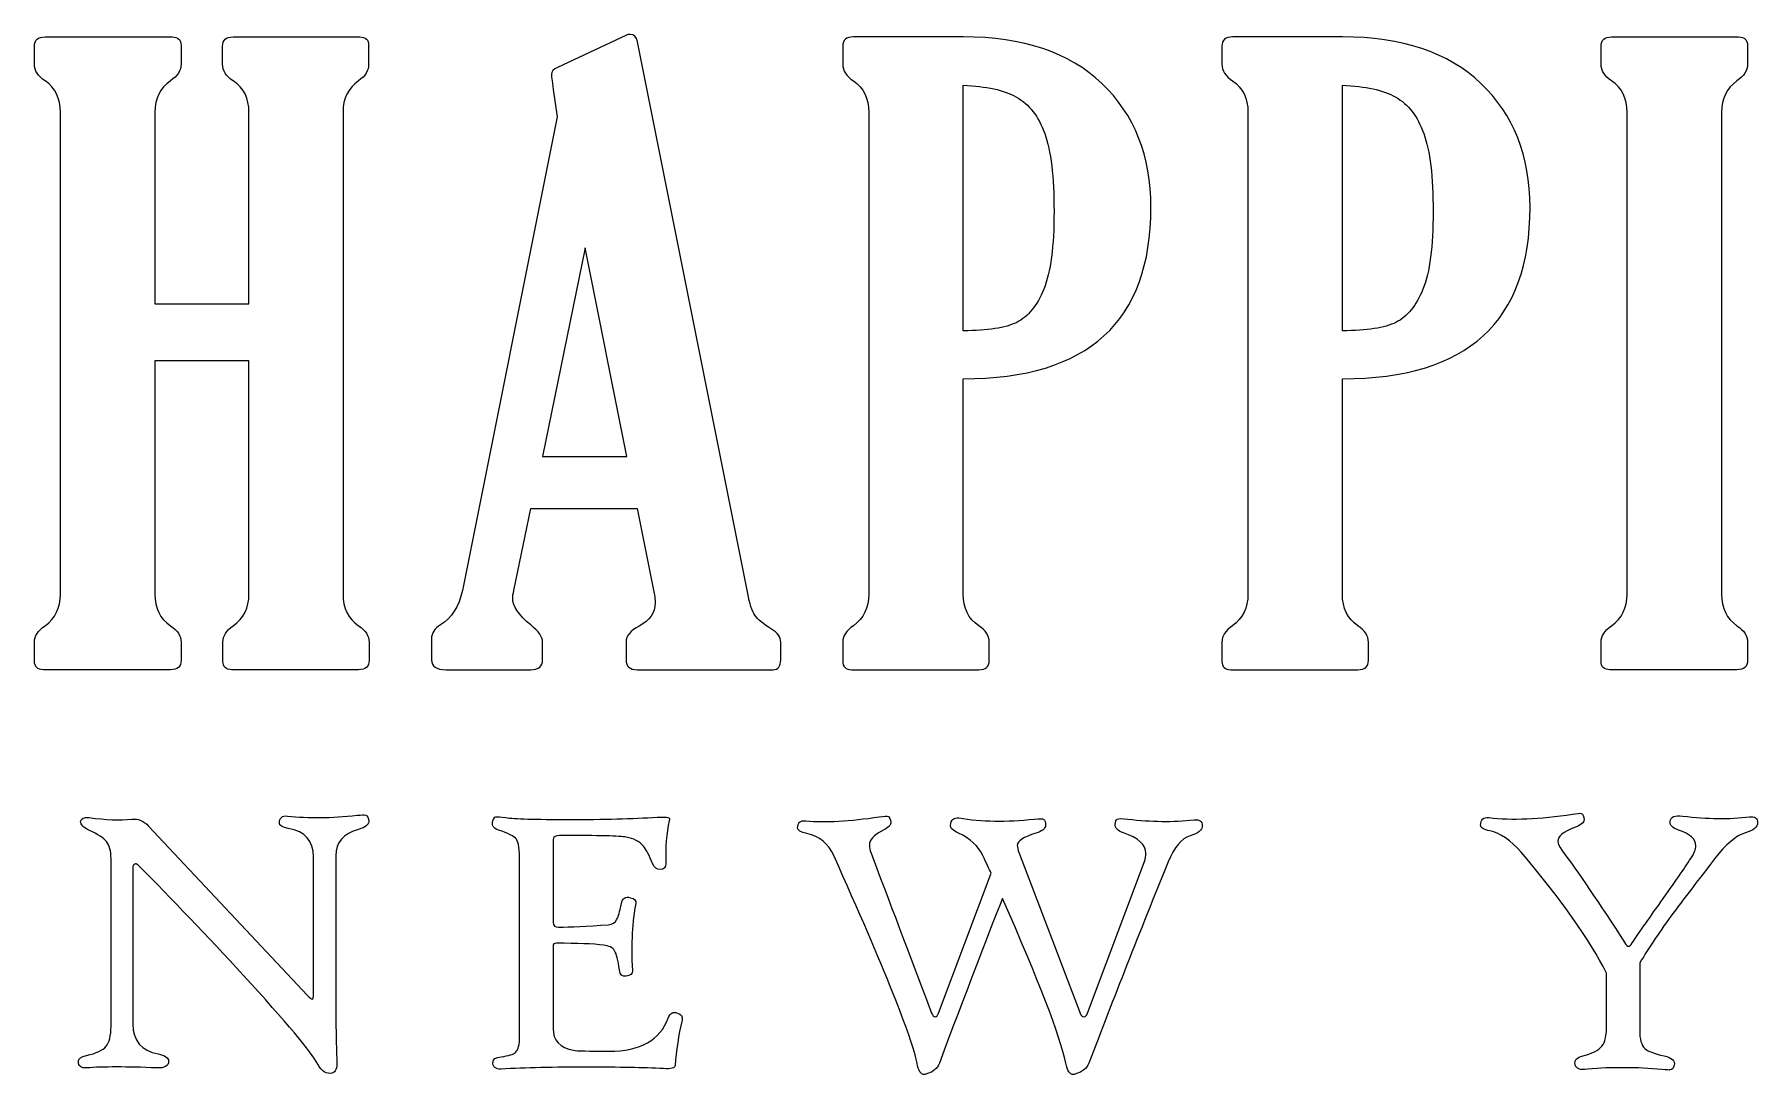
# Model space of a CAD drawing. Header units: inches. Extents: x 1.5 to 13.1, y -15.9 to -0.9.
# Drawn here: x 1.81 to 8.77, y -15.95 to -11.74 of the extents above; entities that cross this region are included whole.
import ezdxf

# ---------------------------------------------------------------- set-up
doc = ezdxf.new("R2010")
doc.units = ezdxf.units.IN
doc.header["$MEASUREMENT"] = 0
doc.layers.add('Layer 1', color=7, linetype='Continuous')

# ---------------------------------------------------------------- blocks, each defined once
blk = doc.blocks.new('block 17')
at = {"layer": 'Layer 1', "lineweight": 0}
blk.add_lwpolyline([(4.2066, -13.4482), (4.038, -12.6047), (3.8661, -13.4482), (4.2066, -13.4482)], dxfattribs=at)
blk.add_open_spline([(4.8281, -14.198), (4.8281, -14.198), (4.8281, -14.2704), (4.8281, -14.2704), (4.8281, -14.2967), (4.8177, -14.3098), (4.7969, -14.3098), (4.7969, -14.3098), (4.2477, -14.3098), (4.2477, -14.3098), (4.2181, -14.3098), (4.2033, -14.2967), (4.2033, -14.2704), (4.2033, -14.2704), (4.2033, -14.198), (4.2033, -14.198), (4.2033, -14.1728), (4.2209, -14.1514), (4.2562, -14.1338), (4.2992, -14.1108), (4.3207, -14.0796), (4.3207, -14.0401), (4.3207, -14.0291), (4.3196, -14.0165), (4.3174, -14.0022), (4.3174, -14.0022), (4.2487, -13.6587), (4.2487, -13.6587), (4.2487, -13.6587), (3.8189, -13.6587), (3.8189, -13.6587), (3.8189, -13.6587), (3.7502, -13.9894), (3.7502, -13.9894), (3.7469, -14.0036), (3.7453, -14.014), (3.7453, -14.0206), (3.7453, -14.0535), (3.7698, -14.0896), (3.8188, -14.129), (3.8504, -14.1554), (3.8662, -14.1784), (3.8662, -14.1981), (3.8662, -14.1981), (3.8662, -14.2704), (3.8662, -14.2704), (3.8662, -14.2967), (3.8503, -14.3098), (3.8185, -14.3098), (3.8185, -14.3098), (3.4748, -14.3098), (3.4748, -14.3098), (3.4365, -14.3098), (3.4173, -14.2967), (3.4173, -14.2704), (3.4173, -14.2704), (3.4173, -14.1849), (3.4173, -14.1849), (3.4173, -14.1619), (3.4293, -14.1432), (3.4535, -14.129), (3.4984, -14.1016), (3.528, -14.055), (3.5423, -13.9892), (3.5423, -13.9892), (3.9247, -12.0765), (3.9247, -12.0765), (3.9247, -12.0765), (3.9092, -11.9648), (3.9092, -11.9648), (3.9041, -11.9287), (3.9015, -11.9084), (3.9015, -11.904), (3.9015, -11.8931), (3.9098, -11.8838), (3.9263, -11.8761), (3.9263, -11.8761), (4.2048, -11.7463), (4.2048, -11.7463), (4.2092, -11.7442), (4.2141, -11.743), (4.2196, -11.743), (4.235, -11.743), (4.2449, -11.7529), (4.2493, -11.7725), (4.2493, -11.7725), (4.6949, -14.0023), (4.6949, -14.0023), (4.7026, -14.0429), (4.7122, -14.072), (4.7237, -14.0895), (4.7352, -14.1071), (4.7574, -14.1257), (4.7903, -14.1454), (4.8155, -14.1608), (4.8281, -14.1783), (4.8281, -14.198)], degree=3, knots=[0, 0, 0, 0, 1, 1, 1, 2, 2, 2, 3, 3, 3, 4, 4, 4, 5, 5, 5, 6, 6, 6, 7, 7, 7, 8, 8, 8, 9, 9, 9, 10, 10, 10, 11, 11, 11, 12, 12, 12, 13, 13, 13, 14, 14, 14, 15, 15, 15, 16, 16, 16, 17, 17, 17, 18, 18, 18, 19, 19, 19, 20, 20, 20, 21, 21, 21, 22, 22, 22, 23, 23, 23, 24, 24, 24, 25, 25, 25, 26, 26, 26, 27, 27, 27, 28, 28, 28, 29, 29, 29, 30, 30, 30, 31, 31, 31, 32, 32, 32, 32], dxfattribs=at)
blk = doc.blocks.new('block 18')
at = {"layer": 'Layer 1', "lineweight": 0}
for points, knots in [([(5.5654, -13.1341), (5.5654, -13.1341), (5.5654, -14.004), (5.5654, -14.004), (5.5654, -14.061), (5.5862, -14.1038), (5.6279, -14.1323), (5.6564, -14.1509), (5.6707, -14.1728), (5.6707, -14.198), (5.6707, -14.198), (5.6707, -14.272), (5.6707, -14.272), (5.6707, -14.2973), (5.6564, -14.3098), (5.6279, -14.3098), (5.6279, -14.3098), (5.1149, -14.3098), (5.1149, -14.3098), (5.0908, -14.3098), (5.0787, -14.2983), (5.0787, -14.2753), (5.0787, -14.2753), (5.0787, -14.198), (5.0787, -14.198), (5.0787, -14.1739), (5.0929, -14.152), (5.1215, -14.1323), (5.1631, -14.1027), (5.184, -14.0599), (5.184, -14.004), (5.184, -14.004), (5.184, -12.0571), (5.184, -12.0571), (5.184, -12.0012), (5.1631, -11.959), (5.1215, -11.9305), (5.0929, -11.9119), (5.0787, -11.8894), (5.0787, -11.8631), (5.0787, -11.8631), (5.0787, -11.7907), (5.0787, -11.7907), (5.0787, -11.7655), (5.0929, -11.7529), (5.1215, -11.7529), (5.1215, -11.7529), (5.5654, -11.7529), (5.5654, -11.7529), (5.8066, -11.7529), (5.9932, -11.8157), (6.1253, -11.9412), (6.2574, -12.0667), (6.3235, -12.2336), (6.3235, -12.4419), (6.3235, -12.9034), (6.0708, -13.1341), (5.5654, -13.1341)], [0, 0, 0, 0, 1, 1, 1, 2, 2, 2, 3, 3, 3, 4, 4, 4, 5, 5, 5, 6, 6, 6, 7, 7, 7, 8, 8, 8, 9, 9, 9, 10, 10, 10, 11, 11, 11, 12, 12, 12, 13, 13, 13, 14, 14, 14, 15, 15, 15, 16, 16, 16, 17, 17, 17, 18, 18, 18, 19, 19, 19, 19]), ([(5.5654, -12.9401), (5.6641, -12.9401), (5.7362, -12.9289), (5.7817, -12.9064), (5.8271, -12.884), (5.8636, -12.839), (5.891, -12.7716), (5.9184, -12.7042), (5.9321, -12.5997), (5.9321, -12.4583), (5.9321, -12.318), (5.9195, -12.2131), (5.8943, -12.1434), (5.8691, -12.0738), (5.8313, -12.0248), (5.7808, -11.9963), (5.7304, -11.9678), (5.6586, -11.9519), (5.5654, -11.9486), (5.5654, -11.9486), (5.5654, -12.9401), (5.5654, -12.9401)], [0, 0, 0, 0, 1, 1, 1, 2, 2, 2, 3, 3, 3, 4, 4, 4, 5, 5, 5, 6, 6, 6, 7, 7, 7, 7])]:
    blk.add_open_spline(points, degree=3, knots=knots, dxfattribs=at)
blk = doc.blocks.new('block 19')
at = {"layer": 'Layer 1', "lineweight": 0}
for points, knots in [([(7.2022, -14.198), (7.2022, -14.198), (7.2022, -14.272), (7.2022, -14.272), (7.2022, -14.2973), (7.1879, -14.3098), (7.1594, -14.3098), (7.1594, -14.3098), (6.6464, -14.3098), (6.6464, -14.3098), (6.6223, -14.3098), (6.6102, -14.2983), (6.6102, -14.2753), (6.6102, -14.2753), (6.6102, -14.198), (6.6102, -14.198), (6.6102, -14.1739), (6.6245, -14.152), (6.653, -14.1323), (6.6946, -14.1027), (6.7155, -14.0599), (6.7155, -14.004), (6.7155, -14.004), (6.7155, -12.0571), (6.7155, -12.0571), (6.7155, -12.0012), (6.6946, -11.959), (6.653, -11.9305), (6.6245, -11.9119), (6.6102, -11.8894), (6.6102, -11.8631), (6.6102, -11.8631), (6.6102, -11.7907), (6.6102, -11.7907), (6.6102, -11.7655), (6.6245, -11.7529), (6.653, -11.7529), (6.653, -11.7529), (7.097, -11.7529), (7.097, -11.7529), (7.3381, -11.7529), (7.5247, -11.8157), (7.6568, -11.9412), (7.7889, -12.0667), (7.855, -12.2336), (7.855, -12.4419), (7.855, -12.9034), (7.6023, -13.1341), (7.097, -13.1341), (7.097, -13.1341), (7.097, -14.004), (7.097, -14.004), (7.097, -14.061), (7.1178, -14.1038), (7.1594, -14.1323), (7.1879, -14.1509), (7.2022, -14.1728), (7.2022, -14.198)], [0, 0, 0, 0, 1, 1, 1, 2, 2, 2, 3, 3, 3, 4, 4, 4, 5, 5, 5, 6, 6, 6, 7, 7, 7, 8, 8, 8, 9, 9, 9, 10, 10, 10, 11, 11, 11, 12, 12, 12, 13, 13, 13, 14, 14, 14, 15, 15, 15, 16, 16, 16, 17, 17, 17, 18, 18, 18, 19, 19, 19, 19]), ([(7.097, -12.9401), (7.1956, -12.9401), (7.2677, -12.9289), (7.3132, -12.9064), (7.3587, -12.884), (7.3951, -12.839), (7.4225, -12.7716), (7.4499, -12.7042), (7.4636, -12.5997), (7.4636, -12.4583), (7.4636, -12.318), (7.451, -12.2131), (7.4258, -12.1434), (7.4006, -12.0738), (7.3628, -12.0248), (7.3124, -11.9963), (7.2619, -11.9678), (7.1901, -11.9519), (7.097, -11.9486), (7.097, -11.9486), (7.097, -12.9401), (7.097, -12.9401)], [0, 0, 0, 0, 1, 1, 1, 2, 2, 2, 3, 3, 3, 4, 4, 4, 5, 5, 5, 6, 6, 6, 7, 7, 7, 7])]:
    blk.add_open_spline(points, degree=3, knots=knots, dxfattribs=at)

msp = doc.modelspace()

# ---------------------------------------------------------------- linework, layer by layer
at = {"layer": 'Layer 1', "lineweight": 0}
for points, knots in [([(3.123, -14.1323), (3.0809, -14.1038), (3.0598, -14.061), (3.0598, -14.004), (3.0598, -14.004), (3.0598, -12.0571), (3.0598, -12.0571), (3.0598, -12.0023), (3.0809, -11.9601), (3.1229, -11.9305), (3.1499, -11.9108), (3.1634, -11.8883), (3.1634, -11.8631), (3.1634, -11.8631), (3.1634, -11.7874), (3.1634, -11.7874), (3.1634, -11.7644), (3.1514, -11.7529), (3.1273, -11.7529), (3.1273, -11.7529), (2.6157, -11.7529), (2.6157, -11.7529), (2.5873, -11.7529), (2.5731, -11.7655), (2.5731, -11.7907), (2.5731, -11.7907), (2.5731, -11.8631), (2.5731, -11.8631), (2.5731, -11.8894), (2.5873, -11.9119), (2.6158, -11.9305), (2.6586, -11.959), (2.68, -12.0012), (2.68, -12.0571), (2.68, -12.0571), (2.68, -12.8316), (2.68, -12.8316), (2.68, -12.8316), (2.3001, -12.8316), (2.3001, -12.8316), (2.3001, -12.8316), (2.3001, -12.0571), (2.3001, -12.0571), (2.3001, -12.0023), (2.3209, -11.9601), (2.3626, -11.9305), (2.3911, -11.9108), (2.4054, -11.8883), (2.4054, -11.8631), (2.4054, -11.8631), (2.4054, -11.7874), (2.4054, -11.7874), (2.4054, -11.7644), (2.3933, -11.7529), (2.3692, -11.7529), (2.3692, -11.7529), (1.8562, -11.7529), (1.8562, -11.7529), (1.8276, -11.7529), (1.8134, -11.7655), (1.8134, -11.7907), (1.8134, -11.7907), (1.8134, -11.8631), (1.8134, -11.8631), (1.8134, -11.8894), (1.8276, -11.9119), (1.8562, -11.9305), (1.8978, -11.959), (1.9186, -12.0012), (1.9186, -12.0571), (1.9186, -12.0571), (1.9186, -14.004), (1.9186, -14.004), (1.9186, -14.0599), (1.8978, -14.1027), (1.8562, -14.1323), (1.8276, -14.152), (1.8134, -14.1739), (1.8134, -14.198), (1.8134, -14.198), (1.8134, -14.2753), (1.8134, -14.2753), (1.8134, -14.2983), (1.8255, -14.3098), (1.8496, -14.3098), (1.8496, -14.3098), (2.3626, -14.3098), (2.3626, -14.3098), (2.3911, -14.3098), (2.4054, -14.2973), (2.4054, -14.272), (2.4054, -14.272), (2.4054, -14.198), (2.4054, -14.198), (2.4054, -14.1728), (2.3911, -14.1509), (2.3626, -14.1323), (2.3209, -14.1038), (2.3001, -14.061), (2.3001, -14.004), (2.3001, -14.004), (2.3001, -13.0618), (2.3001, -13.0618), (2.3001, -13.0618), (2.68, -13.0618), (2.68, -13.0618), (2.68, -13.0618), (2.68, -14.004), (2.68, -14.004), (2.68, -14.0599), (2.6586, -14.1027), (2.6158, -14.1323), (2.5884, -14.152), (2.5747, -14.1739), (2.5747, -14.198), (2.5747, -14.198), (2.5747, -14.2753), (2.5747, -14.2753), (2.5747, -14.2983), (2.5868, -14.3098), (2.6108, -14.3098), (2.6108, -14.3098), (3.1224, -14.3098), (3.1224, -14.3098), (3.1508, -14.3098), (3.165, -14.2973), (3.165, -14.272), (3.165, -14.272), (3.165, -14.198), (3.165, -14.198), (3.165, -14.1728), (3.151, -14.1509), (3.123, -14.1323)], [0, 0, 0, 0, 1, 1, 1, 2, 2, 2, 3, 3, 3, 4, 4, 4, 5, 5, 5, 6, 6, 6, 7, 7, 7, 8, 8, 8, 9, 9, 9, 10, 10, 10, 11, 11, 11, 12, 12, 12, 13, 13, 13, 14, 14, 14, 15, 15, 15, 16, 16, 16, 17, 17, 17, 18, 18, 18, 19, 19, 19, 20, 20, 20, 21, 21, 21, 22, 22, 22, 23, 23, 23, 24, 24, 24, 25, 25, 25, 26, 26, 26, 27, 27, 27, 28, 28, 28, 29, 29, 29, 30, 30, 30, 31, 31, 31, 32, 32, 32, 33, 33, 33, 34, 34, 34, 35, 35, 35, 36, 36, 36, 37, 37, 37, 38, 38, 38, 39, 39, 39, 40, 40, 40, 41, 41, 41, 42, 42, 42, 43, 43, 43, 44, 44, 44, 44]), ([(8.691, -11.9305), (8.7195, -11.9108), (8.7337, -11.8883), (8.7337, -11.8631), (8.7337, -11.8631), (8.7337, -11.7874), (8.7337, -11.7874), (8.7337, -11.7644), (8.7216, -11.7529), (8.6975, -11.7529), (8.6975, -11.7529), (8.1845, -11.7529), (8.1845, -11.7529), (8.156, -11.7529), (8.1418, -11.7655), (8.1418, -11.7907), (8.1418, -11.7907), (8.1418, -11.8631), (8.1418, -11.8631), (8.1418, -11.8894), (8.156, -11.9119), (8.1845, -11.9305), (8.2262, -11.959), (8.247, -12.0012), (8.247, -12.0571), (8.247, -12.0571), (8.247, -14.004), (8.247, -14.004), (8.247, -14.0599), (8.2262, -14.1027), (8.1845, -14.1323), (8.156, -14.152), (8.1418, -14.1739), (8.1418, -14.198), (8.1418, -14.198), (8.1418, -14.2753), (8.1418, -14.2753), (8.1418, -14.2983), (8.1538, -14.3098), (8.1779, -14.3098), (8.1779, -14.3098), (8.691, -14.3098), (8.691, -14.3098), (8.7195, -14.3098), (8.7337, -14.2973), (8.7337, -14.272), (8.7337, -14.272), (8.7337, -14.198), (8.7337, -14.198), (8.7337, -14.1728), (8.7195, -14.1509), (8.691, -14.1323), (8.6493, -14.1038), (8.6285, -14.061), (8.6285, -14.004), (8.6285, -14.004), (8.6285, -12.0571), (8.6285, -12.0571), (8.6285, -12.0023), (8.6493, -11.9601), (8.691, -11.9305)], [0, 0, 0, 0, 1, 1, 1, 2, 2, 2, 3, 3, 3, 4, 4, 4, 5, 5, 5, 6, 6, 6, 7, 7, 7, 8, 8, 8, 9, 9, 9, 10, 10, 10, 11, 11, 11, 12, 12, 12, 13, 13, 13, 14, 14, 14, 15, 15, 15, 16, 16, 16, 17, 17, 17, 18, 18, 18, 19, 19, 19, 20, 20, 20, 20]), ([(8.7411, -14.9043), (8.6623, -14.9146), (8.5726, -14.9135), (8.4719, -14.9013), (8.4397, -14.8972), (8.4226, -14.9041), (8.4206, -14.922), (8.4185, -14.9373), (8.43, -14.9493), (8.4551, -14.958), (8.5016, -14.9733), (8.5248, -14.9946), (8.5248, -15.0216), (8.5248, -15.036), (8.5182, -15.0528), (8.5049, -15.0723), (8.4783, -15.1126), (8.4378, -15.1712), (8.3834, -15.2478), (8.3289, -15.3245), (8.2905, -15.3797), (8.268, -15.4135), (8.2618, -15.4227), (8.2567, -15.4273), (8.2526, -15.4273), (8.2491, -15.4273), (8.2442, -15.4227), (8.2381, -15.4135), (8.1333, -15.2509), (8.0484, -15.1262), (7.9835, -15.0393), (7.9728, -15.0245), (7.9674, -15.0122), (7.9674, -15.0025), (7.9674, -14.9831), (7.9896, -14.9649), (8.0341, -14.948), (8.0602, -14.9383), (8.0732, -14.9278), (8.0732, -14.9166), (8.0732, -14.9018), (8.0691, -14.8931), (8.0609, -14.8905), (8.0563, -14.8895), (8.0448, -14.8905), (8.0264, -14.8936), (7.8935, -14.914), (7.7808, -14.9186), (7.6883, -14.9074), (7.6663, -14.9048), (7.6553, -14.9153), (7.6553, -14.9388), (7.6553, -14.9486), (7.6678, -14.956), (7.6929, -14.9611), (7.7353, -14.9698), (7.7772, -14.9984), (7.8186, -15.047), (7.9797, -15.2366), (8.0949, -15.3994), (8.1645, -15.5354), (8.1645, -15.5354), (8.1645, -15.7447), (8.1645, -15.7447), (8.1645, -15.7861), (8.1582, -15.8149), (8.1457, -15.831), (8.1331, -15.8471), (8.1059, -15.8608), (8.064, -15.872), (8.043, -15.8771), (8.0341, -15.8881), (8.0372, -15.905), (8.0402, -15.9229), (8.0571, -15.929), (8.0878, -15.9234), (8.1859, -15.9157), (8.2858, -15.9162), (8.3876, -15.9249), (8.4075, -15.927), (8.418, -15.9277), (8.419, -15.9272), (8.4292, -15.9262), (8.4354, -15.9198), (8.4374, -15.9081), (8.441, -15.8896), (8.4275, -15.8771), (8.3968, -15.8705), (8.3559, -15.8608), (8.3298, -15.8508), (8.3186, -15.8406), (8.3048, -15.8273), (8.2979, -15.8025), (8.2979, -15.7662), (8.2979, -15.7662), (8.2979, -15.4948), (8.2979, -15.4948), (8.3367, -15.4309), (8.382, -15.3636), (8.4336, -15.2931), (8.4556, -15.2634), (8.5113, -15.1903), (8.6007, -15.0738), (8.6462, -15.015), (8.6876, -14.98), (8.725, -14.9687), (8.7577, -14.959), (8.774, -14.9455), (8.774, -14.9281), (8.774, -14.9097), (8.763, -14.9018), (8.7411, -14.9043)], [0, 0, 0, 0, 1, 1, 1, 2, 2, 2, 3, 3, 3, 4, 4, 4, 5, 5, 5, 6, 6, 6, 7, 7, 7, 8, 8, 8, 9, 9, 9, 10, 10, 10, 11, 11, 11, 12, 12, 12, 13, 13, 13, 14, 14, 14, 15, 15, 15, 16, 16, 16, 17, 17, 17, 18, 18, 18, 19, 19, 19, 20, 20, 20, 21, 21, 21, 22, 22, 22, 23, 23, 23, 24, 24, 24, 25, 25, 25, 26, 26, 26, 27, 27, 27, 28, 28, 28, 29, 29, 29, 30, 30, 30, 31, 31, 31, 32, 32, 32, 33, 33, 33, 34, 34, 34, 35, 35, 35, 36, 36, 36, 37, 37, 37, 37]), ([(3.1509, -14.8974), (3.1458, -14.8959), (3.1343, -14.8962), (3.1164, -14.8982), (3.0131, -14.9094), (2.9196, -14.9105), (2.8358, -14.9013), (2.8138, -14.8987), (2.8028, -14.9082), (2.8028, -14.9296), (2.8028, -14.9399), (2.8148, -14.947), (2.8388, -14.9511), (2.9068, -14.9629), (2.9408, -15.0012), (2.9408, -15.0661), (2.9408, -15.0661), (2.9408, -15.6205), (2.9408, -15.6205), (2.9408, -15.6343), (2.9388, -15.6412), (2.9347, -15.6412), (2.9316, -15.6412), (2.9257, -15.6364), (2.917, -15.6266), (2.917, -15.6266), (2.2745, -14.9419), (2.2745, -14.9419), (2.2545, -14.9204), (2.232, -14.911), (2.207, -14.9135), (2.1584, -14.9186), (2.1009, -14.9166), (2.0345, -14.9074), (2.013, -14.9043), (2.0015, -14.9097), (2, -14.9235), (1.9989, -14.9358), (2.011, -14.9478), (2.036, -14.9595), (2.0697, -14.9749), (2.0925, -14.9897), (2.1042, -15.004), (2.1165, -15.0199), (2.1226, -15.0426), (2.1226, -15.0723), (2.1226, -15.0723), (2.1226, -15.7509), (2.1226, -15.7509), (2.1226, -15.7887), (2.116, -15.8155), (2.1027, -15.8314), (2.0894, -15.8472), (2.0631, -15.8597), (2.0237, -15.8689), (2.0017, -15.8735), (1.9908, -15.8812), (1.9908, -15.8919), (1.9908, -15.9114), (2.0017, -15.9203), (2.0237, -15.9188), (2.0912, -15.9137), (2.1858, -15.9137), (2.3074, -15.9188), (2.3391, -15.9203), (2.355, -15.9114), (2.355, -15.8919), (2.355, -15.8776), (2.3409, -15.8677), (2.3128, -15.862), (2.2448, -15.8493), (2.2108, -15.8091), (2.2108, -15.7417), (2.2108, -15.7417), (2.2108, -15.1129), (2.2108, -15.1129), (2.2108, -15.1037), (2.2134, -15.0978), (2.2185, -15.0953), (2.2231, -15.0932), (2.2277, -15.0945), (2.2323, -15.0991), (2.3693, -15.2371), (2.5109, -15.3856), (2.6571, -15.5446), (2.8319, -15.7353), (2.9321, -15.8549), (2.9577, -15.9034), (2.9735, -15.9331), (2.9929, -15.9451), (3.016, -15.9395), (3.0298, -15.9359), (3.0361, -15.9206), (3.0351, -15.8935), (3.0321, -15.8224), (3.0305, -15.7289), (3.0305, -15.6128), (3.0305, -15.6128), (3.0305, -15.0615), (3.0305, -15.0615), (3.0305, -15.0078), (3.0612, -14.9723), (3.1225, -14.9549), (3.1501, -14.9468), (3.1639, -14.9363), (3.1639, -14.9235), (3.1639, -14.9087), (3.1596, -14.9), (3.1509, -14.8974)], [0, 0, 0, 0, 1, 1, 1, 2, 2, 2, 3, 3, 3, 4, 4, 4, 5, 5, 5, 6, 6, 6, 7, 7, 7, 8, 8, 8, 9, 9, 9, 10, 10, 10, 11, 11, 11, 12, 12, 12, 13, 13, 13, 14, 14, 14, 15, 15, 15, 16, 16, 16, 17, 17, 17, 18, 18, 18, 19, 19, 19, 20, 20, 20, 21, 21, 21, 22, 22, 22, 23, 23, 23, 24, 24, 24, 25, 25, 25, 26, 26, 26, 27, 27, 27, 28, 28, 28, 29, 29, 29, 30, 30, 30, 31, 31, 31, 32, 32, 32, 33, 33, 33, 34, 34, 34, 35, 35, 35, 36, 36, 36, 36]), ([(4.4104, -15.6972), (4.393, -15.69), (4.3805, -15.6969), (4.3729, -15.7179), (4.3412, -15.8068), (4.2617, -15.8513), (4.1344, -15.8513), (4.0526, -15.8513), (4.0048, -15.85), (3.991, -15.8475), (3.9358, -15.8367), (3.9082, -15.8076), (3.9082, -15.7601), (3.9082, -15.7601), (3.9082, -15.4257), (3.9082, -15.4257), (3.9082, -15.4186), (3.9128, -15.415), (3.922, -15.415), (4.0068, -15.415), (4.0702, -15.4176), (4.1121, -15.4227), (4.1341, -15.4252), (4.1491, -15.4328), (4.157, -15.4453), (4.1649, -15.4578), (4.1714, -15.4838), (4.1766, -15.5231), (4.1791, -15.542), (4.1881, -15.5505), (4.2034, -15.5484), (4.2208, -15.5459), (4.2292, -15.5385), (4.2287, -15.5262), (4.2236, -15.4148), (4.2282, -15.3243), (4.2425, -15.2547), (4.2451, -15.242), (4.2376, -15.234), (4.2203, -15.231), (4.2008, -15.2248), (4.1888, -15.2328), (4.1842, -15.2547), (4.1781, -15.2869), (4.1722, -15.3082), (4.1666, -15.3184), (4.1594, -15.3317), (4.1482, -15.3391), (4.1329, -15.3406), (4.0449, -15.3463), (3.9774, -15.3496), (3.9304, -15.3506), (3.9156, -15.3506), (3.9082, -15.3442), (3.9082, -15.3314), (3.9082, -15.3314), (3.9082, -15.0109), (3.9082, -15.0109), (3.9082, -14.9986), (3.9095, -14.991), (3.912, -14.9879), (3.9166, -14.9823), (3.9274, -14.9795), (3.9442, -14.9795), (4.0925, -14.9795), (4.1789, -14.9818), (4.2034, -14.9864), (4.2341, -14.9915), (4.2576, -15.0038), (4.2739, -15.0232), (4.2847, -15.036), (4.2972, -15.0602), (4.3115, -15.096), (4.3171, -15.1098), (4.3271, -15.1167), (4.3414, -15.1167), (4.3568, -15.1167), (4.3642, -15.1088), (4.3637, -15.093), (4.3621, -15.028), (4.3667, -14.9705), (4.3775, -14.9204), (4.3785, -14.9179), (4.379, -14.9153), (4.379, -14.9128), (4.379, -14.9061), (4.3624, -14.9038), (4.3291, -14.9059), (4.23, -14.912), (4.1116, -14.9151), (3.9741, -14.9151), (3.8361, -14.9151), (3.7507, -14.9125), (3.718, -14.9074), (3.696, -14.9038), (3.6825, -14.9028), (3.6774, -14.9043), (3.6718, -14.9054), (3.6677, -14.9107), (3.6651, -14.9204), (3.6595, -14.9388), (3.6671, -14.9514), (3.6881, -14.958), (3.7275, -14.9703), (3.7515, -14.9827), (3.7602, -14.9952), (3.7689, -15.0077), (3.7732, -15.0377), (3.7732, -15.0853), (3.7732, -15.0853), (3.7732, -15.7915), (3.7732, -15.7915), (3.7732, -15.8242), (3.7679, -15.8457), (3.7571, -15.8559), (3.7484, -15.8641), (3.7288, -15.87), (3.6981, -15.8735), (3.6761, -15.8756), (3.6651, -15.8833), (3.6651, -15.8966), (3.6651, -15.9155), (3.6761, -15.9244), (3.6981, -15.9234), (3.7962, -15.9183), (3.9133, -15.9157), (4.0493, -15.9157), (4.173, -15.9157), (4.2747, -15.9178), (4.3545, -15.9218), (4.3851, -15.9234), (4.4007, -15.9193), (4.4012, -15.9096), (4.4058, -15.8477), (4.4153, -15.7864), (4.4296, -15.7256), (4.4332, -15.7107), (4.4268, -15.7013), (4.4104, -15.6972)], [0, 0, 0, 0, 1, 1, 1, 2, 2, 2, 3, 3, 3, 4, 4, 4, 5, 5, 5, 6, 6, 6, 7, 7, 7, 8, 8, 8, 9, 9, 9, 10, 10, 10, 11, 11, 11, 12, 12, 12, 13, 13, 13, 14, 14, 14, 15, 15, 15, 16, 16, 16, 17, 17, 17, 18, 18, 18, 19, 19, 19, 20, 20, 20, 21, 21, 21, 22, 22, 22, 23, 23, 23, 24, 24, 24, 25, 25, 25, 26, 26, 26, 27, 27, 27, 28, 28, 28, 29, 29, 29, 30, 30, 30, 31, 31, 31, 32, 32, 32, 33, 33, 33, 34, 34, 34, 35, 35, 35, 36, 36, 36, 37, 37, 37, 38, 38, 38, 39, 39, 39, 40, 40, 40, 41, 41, 41, 42, 42, 42, 43, 43, 43, 44, 44, 44, 45, 45, 45, 46, 46, 46, 46]), ([(6.4981, -14.9166), (6.4142, -14.9258), (6.3248, -14.9248), (6.2297, -14.9135), (6.2072, -14.911), (6.1931, -14.911), (6.1875, -14.9135), (6.1829, -14.9161), (6.1801, -14.923), (6.1791, -14.9342), (6.1781, -14.9496), (6.1891, -14.9611), (6.2121, -14.9687), (6.2729, -14.9892), (6.3033, -15.017), (6.3033, -15.0523), (6.3033, -15.062), (6.3013, -15.073), (6.2972, -15.0853), (6.2972, -15.0853), (6.0679, -15.6972), (6.0679, -15.6972), (6.0638, -15.7074), (6.059, -15.7125), (6.0533, -15.7125), (6.0467, -15.7125), (6.0416, -15.7074), (6.038, -15.6972), (6.038, -15.6972), (5.7911, -15.0508), (5.7911, -15.0508), (5.786, -15.037), (5.7834, -15.0268), (5.7834, -15.0201), (5.7834, -15.0027), (5.8085, -14.9861), (5.8586, -14.9703), (5.8847, -14.9621), (5.8977, -14.9516), (5.8977, -14.9388), (5.8977, -14.9256), (5.8953, -14.9175), (5.8904, -14.9147), (5.8855, -14.9119), (5.8729, -14.9115), (5.8524, -14.9135), (5.74, -14.9253), (5.6385, -14.9238), (5.548, -14.9089), (5.5276, -14.9059), (5.5161, -14.9158), (5.5135, -14.9388), (5.512, -14.9491), (5.523, -14.9595), (5.5465, -14.9703), (5.593, -14.9917), (5.6255, -15.0216), (5.6439, -15.06), (5.6587, -15.0912), (5.6702, -15.1152), (5.6784, -15.1321), (5.6784, -15.1321), (5.466, -15.6972), (5.466, -15.6972), (5.4624, -15.7069), (5.4578, -15.7118), (5.4522, -15.7118), (5.446, -15.7118), (5.4412, -15.7069), (5.4376, -15.6972), (5.3257, -15.4017), (5.2441, -15.1863), (5.193, -15.0508), (5.1884, -15.0385), (5.1861, -15.0278), (5.1861, -15.0186), (5.1861, -14.9976), (5.2025, -14.979), (5.2352, -14.9626), (5.2628, -14.9488), (5.2753, -14.9368), (5.2728, -14.9266), (5.2712, -14.9138), (5.2682, -14.9061), (5.2635, -14.9036), (5.2584, -14.901), (5.2459, -14.9013), (5.226, -14.9043), (5.1074, -14.9222), (5.0085, -14.9276), (4.9292, -14.9204), (4.9072, -14.9184), (4.8963, -14.9281), (4.8963, -14.9496), (4.8963, -14.9588), (4.9088, -14.9662), (4.9338, -14.9718), (4.9849, -14.9836), (5.021, -15.013), (5.042, -15.06), (5.2469, -15.517), (5.3591, -15.7969), (5.3786, -15.8996), (5.3842, -15.9303), (5.3942, -15.9456), (5.4085, -15.9456), (5.4105, -15.9451), (5.4126, -15.9446), (5.4146, -15.9441), (5.4432, -15.9359), (5.4614, -15.9211), (5.469, -15.8996), (5.5749, -15.6164), (5.6597, -15.3946), (5.7236, -15.234), (5.8708, -15.5663), (5.9562, -15.7882), (5.9797, -15.8996), (5.9859, -15.9303), (5.9961, -15.9456), (6.0104, -15.9456), (6.0124, -15.9456), (6.0142, -15.9451), (6.0158, -15.9441), (6.0454, -15.9359), (6.0643, -15.9211), (6.0725, -15.8996), (6.1712, -15.641), (6.278, -15.37), (6.393, -15.0868), (6.417, -15.027), (6.4467, -14.9917), (6.482, -14.981), (6.5147, -14.9713), (6.531, -14.9578), (6.531, -14.9404), (6.531, -14.9225), (6.52, -14.9146), (6.4981, -14.9166)], [0, 0, 0, 0, 1, 1, 1, 2, 2, 2, 3, 3, 3, 4, 4, 4, 5, 5, 5, 6, 6, 6, 7, 7, 7, 8, 8, 8, 9, 9, 9, 10, 10, 10, 11, 11, 11, 12, 12, 12, 13, 13, 13, 14, 14, 14, 15, 15, 15, 16, 16, 16, 17, 17, 17, 18, 18, 18, 19, 19, 19, 20, 20, 20, 21, 21, 21, 22, 22, 22, 23, 23, 23, 24, 24, 24, 25, 25, 25, 26, 26, 26, 27, 27, 27, 28, 28, 28, 29, 29, 29, 30, 30, 30, 31, 31, 31, 32, 32, 32, 33, 33, 33, 34, 34, 34, 35, 35, 35, 36, 36, 36, 37, 37, 37, 38, 38, 38, 39, 39, 39, 40, 40, 40, 41, 41, 41, 42, 42, 42, 43, 43, 43, 44, 44, 44, 45, 45, 45, 46, 46, 46, 46])]:
    msp.add_open_spline(points, degree=3, knots=knots, dxfattribs=at)

# ---------------------------------------------------------------- block references
at = {"layer": 'Layer 1'}
for name in ['block 17', 'block 18', 'block 19']:
    msp.add_blockref(name, (0, 0), dxfattribs=at)

doc.saveas('drawing.dxf')
